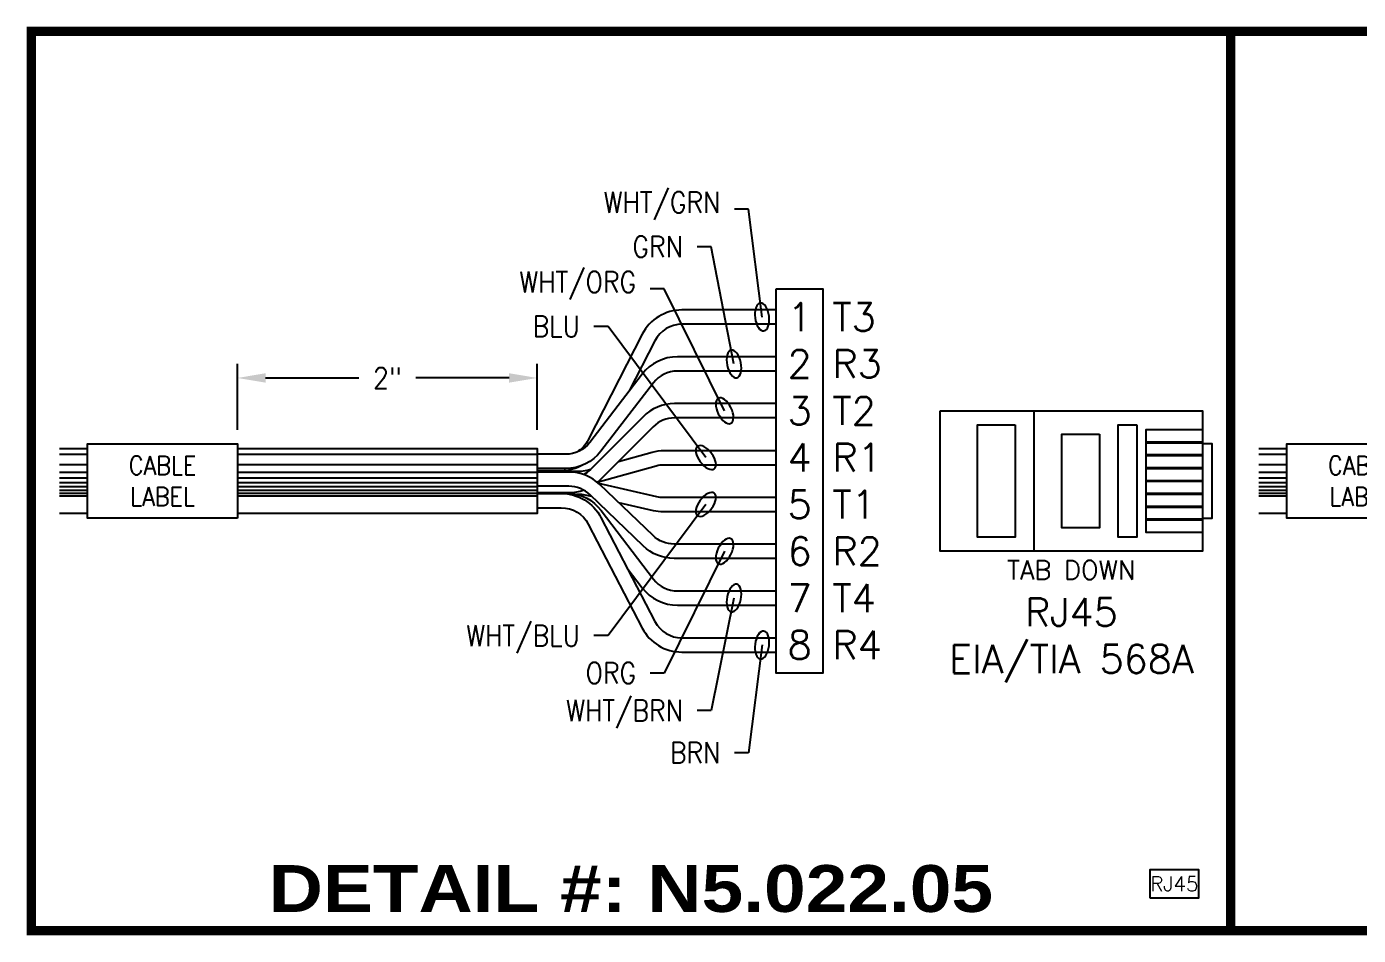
# Model space of a CAD drawing. Header units: inches. Extents: x 0 to 36.7, y 0 to 29.3.
# Drawn here: x 24.214 to 28.656, y 16.134 to 19.166 of the extents above; entities that cross this region are included whole.
import ezdxf
from ezdxf.enums import TextEntityAlignment as Align

# ---------------------------------------------------------------- set-up
doc = ezdxf.new("R2010")
doc.units = ezdxf.units.IN
doc.header["$MEASUREMENT"] = 0
for name, color, linetype in [('BLUE', 172, 'Continuous'), ('BROWN', 46, 'Continuous'), ('CABLE', 7, 'Continuous'), ('CONN', 7, 'Continuous'), ('CONN-TXT', 7, 'Continuous'), ('GREEN', 94, 'Continuous'), ('ORANGE', 30, 'Continuous'), ('WHITE-BLUE', 7, 'Continuous'), ('WHITE-BROWN', 7, 'Continuous'), ('WHITE-GREEN', 7, 'Continuous'), ('WHITE-ORANGE', 7, 'Continuous')]:
    doc.layers.add(name, color=color, linetype=linetype)
doc.styles.add('Arial Black', font='')
doc.styles.add('CONNECTOR', font='SIMPLEX.shx', dxfattribs={"width": 0.75, "height": 0.0625})
doc.styles.add('ROMANS', font='romans', dxfattribs={"width": 0.875})
doc.styles.get('Arial Black').set_extended_font_data('Arial Black')
doc.dimstyles.new('CONN2', dxfattribs={"dimscale": 0.75, "dimtxt": 0.09375, "dimasz": 0.125, "dimexe": 0.0625, "dimexo": 0.0625, "dimgap": 0.0625, "dimtad": 0, "dimdec": 3, "dimzin": 4, "dimdsep": 46, "dimtxsty": 'ROMANS', "dimcen": 0.0625, "dimadec": 0, "dimazin": 0, "dimtfac": 1, "dimtdec": 3, "dimtofl": 0, "dimtmove": 0, "dimatfit": 3, "dimfxl": 1, "dimtolj": 1, "dimtzin": 0, "dimarcsym": 0})

# ---------------------------------------------------------------- blocks, each defined once
blk = doc.blocks.new('RJ45')
at = {"layer": 'CONN'}
for points in [[(0, 0.2344), (0.875, 0.2344), (0.875, -0.2344), (0, -0.2344)], [(0.25, 0.1875), (0.25, -0.1875), (0.125, -0.1875), (0.125, 0.1875)], [(0.6562, 0.1875), (0.6562, -0.1875), (0.5938, -0.1875), (0.5938, 0.1875)], [(0.5312, 0.1562), (0.5312, -0.1562), (0.4062, -0.1562), (0.4062, 0.1562)]]:
    blk.add_lwpolyline(points, close=True, dxfattribs=at)
for points in [[(0.3125, 0.2344), (0.3125, -0.2344)], [(0.875, -0.1719), (0.6875, -0.1719), (0.6875, 0.1719), (0.875, 0.1719)], [(0.6875, 0.1719), (0.875, 0.1719)], [(0.875, 0.125), (0.9062, 0.125), (0.9062, -0.125), (0.875, -0.125)]]:
    blk.add_lwpolyline(points, dxfattribs=at)
at = {"layer": 'CONN', "const_width": 0.01}
for points in [[(0.6875, 0.1289), (0.875, 0.1289)], [(0.6875, 0.0859), (0.875, 0.0859)], [(0.6875, 0.043), (0.875, 0.043)], [(0.6875, 0), (0.875, 0)], [(0.6875, -0.043), (0.875, -0.043)], [(0.6875, -0.0859), (0.875, -0.0859)], [(0.6875, -0.1289), (0.875, -0.1289)]]:
    blk.add_lwpolyline(points, dxfattribs=at)
blk = doc.blocks.new('*D282')
at = {"layer": 'CONN-TXT', "color": 0, "lineweight": -2, "transparency": 16777216}
for p, q in [((0.6875, 1.6709), (0.6875, 1.8906)), ((1.6875, 1.6709), (1.6875, 1.8906)), ((0.7812, 1.8437), (1.0921, 1.8437)), ((1.5937, 1.8437), (1.2829, 1.8437))]:
    blk.add_line(p, q, dxfattribs=at)
at = {"layer": 'CONN-TXT', "color": 0, "transparency": 16777216}
for points in [[(0.7812, 1.8594), (0.7812, 1.8281), (0.6875, 1.8437)], [(1.5937, 1.8594), (1.5937, 1.8281), (1.6875, 1.8437)]]:
    blk.add_solid(points, dxfattribs=at)
at = {"layer": 'Defpoints', "color": 0, "transparency": 16777216}
for p in [(0.6875, 1.8437), (0.6875, 1.624), (1.6875, 1.624)]:
    blk.add_point(p, dxfattribs=at)
at = {"layer": 'CONN-TXT', "color": 0, "transparency": 16777216, "insert": (1.1875, 1.8437), "char_height": 0.07031, "attachment_point": 5, "style": 'ROMANS'}
blk.add_mtext('\\A1;2"', dxfattribs=at)
blk = doc.blocks.new('INPUT')
blk.add_lwpolyline([(-0.21875, -0.0625), (0, -0.0625), (0, 0.0625), (-0.21875, 0.0625)], close=True)
at = {"style": 'CONNECTOR', "width": 0.75}
blk.add_attdef('CONNECTOR', text='', height=0.0625, dxfattribs=at).set_placement((-0.109375, 0), align=Align.MIDDLE_CENTER)
blk = doc.blocks.new('ELLIPSE')
at = {"color": 0, "extrusion": (0, 0, -1)}
blk.add_ellipse((0, 0), major_axis=(1, 0), ratio=0.5, dxfattribs=at)
blk = doc.blocks.new('*D283')
at = {"layer": 'CONN-TXT', "color": 0, "lineweight": -2, "transparency": 16777216}
for p, q in [((0.6875, 1.6709), (0.6875, 1.8906)), ((1.6875, 1.6709), (1.6875, 1.8906)), ((0.7812, 1.8437), (1.0921, 1.8437)), ((1.5937, 1.8437), (1.2829, 1.8437))]:
    blk.add_line(p, q, dxfattribs=at)
at = {"layer": 'CONN-TXT', "color": 0, "transparency": 16777216}
for points in [[(0.7812, 1.8594), (0.7812, 1.8281), (0.6875, 1.8437)], [(1.5937, 1.8594), (1.5937, 1.8281), (1.6875, 1.8437)]]:
    blk.add_solid(points, dxfattribs=at)
at = {"layer": 'Defpoints', "color": 0, "transparency": 16777216}
for p in [(0.6875, 1.8437), (0.6875, 1.624), (1.6875, 1.624)]:
    blk.add_point(p, dxfattribs=at)
at = {"layer": 'CONN-TXT', "color": 0, "transparency": 16777216, "insert": (1.1875, 1.8437), "char_height": 0.07031, "attachment_point": 5, "style": 'ROMANS'}
blk.add_mtext('\\A1;2"', dxfattribs=at)
blk = doc.blocks.new('N5.022.07')
at = {"layer": 'CABLE'}
h = blk.add_hatch(dxfattribs=at)
h.set_pattern_fill('LOG', color=256, scale=0.2, angle=180, style=0, pattern_type=2)
h.set_pattern_definition([(180, (6e-15, 3), (-2e-17, -0.2), []), (180, (6e-15, 2.9398), (-2e-17, -0.2), []), (180, (6e-15, 2.90458), (-2e-17, -0.2), []), (180, (6e-15, 2.87959), (-2e-17, -0.2), []), (180, (6e-15, 2.8602), (-2e-17, -0.2), []), (180, (6e-15, 2.84437), (-2e-17, -0.2), []), (180, (6e-15, 2.83098), (-2e-17, -0.2), []), (180, (6e-15, 2.81938), (-2e-17, -0.2), []), (180, (6e-15, 2.80915), (-2e-17, -0.2), [])])
h.paths.add_polyline_path([(1.6875, 1.3916), (1.6875, 1.5), (0.6875, 1.5), (0.6875, 1.3916)])
h.paths.add_polyline_path([(1.6875, 1.5), (1.6875, 1.6084), (0.6875, 1.6084), (0.6875, 1.5)])
h.paths.add_polyline_path([(0.1875, 1.6084), (0.0938, 1.6084), (0.0938, 1.5), (0.1875, 1.5)])
h.paths.add_polyline_path([(0.1875, 1.5), (0.0938, 1.5), (0.0938, 1.3916), (0.1875, 1.3916)])
blk.add_lwpolyline([(2.4844, 2.1406), (2.6406, 2.1406), (2.6406, 0.8594), (2.4844, 0.8594)], close=True)
for points in [[(0.0938, 1.6084), (0.1875, 1.6084)], [(0.6875, 1.6084), (1.6875, 1.6084), (1.6875, 1.3916), (0.6875, 1.3916)], [(0.1875, 1.3916), (0.0938, 1.3916)]]:
    blk.add_lwpolyline(points)
at = {"layer": 'BLUE'}
for points in [[(1.9588, 1.5654), (2.071, 1.5965, -0.067614), (2.1107, 1.6019), (2.4844, 1.6019)], [(1.6875, 1.5327), (1.8268, 1.5327, 0.067614), (1.8538, 1.5364), (1.866, 1.5397)], [(1.8874, 1.4963), (2.0837, 1.5507, -0.067614), (2.1107, 1.5544), (2.4844, 1.5544)]]:
    blk.add_lwpolyline(points, format="xyb", dxfattribs=at)
at = {"layer": 'BROWN'}
for points in [[(1.6875, 1.4584), (1.7678, 1.4584, -0.279962), (1.8998, 1.3782), (2.0799, 1.0315, 0.279962), (2.1697, 0.9769), (2.4844, 0.9769)], [(1.6875, 1.4108), (1.7678, 1.4108, -0.279962), (1.8576, 1.3563), (2.0377, 1.0096, 0.279962), (2.1697, 0.9294), (2.4844, 0.9294)]]:
    blk.add_lwpolyline(points, format="xyb", dxfattribs=at)
at = {"layer": 'CABLE'}
blk.add_lwpolyline([(0.6875, 1.376), (0.1875, 1.376), (0.1875, 1.624), (0.6875, 1.624)], close=True, dxfattribs=at)
at = {"layer": 'CONN', "const_width": 0.0312}
blk.add_lwpolyline([(0, 0), (4, 0), (4, 3), (0, 3)], close=True, dxfattribs=at)
at = {"layer": 'GREEN'}
for points in [[(2.4844, 1.2894), (2.1441, 1.2894, -0.193857), (2.0739, 1.3177), (1.8965, 1.4883, 0.193857), (1.7934, 1.5298), (1.6875, 1.5298)], [(2.4844, 1.2419), (2.1441, 1.2419, -0.193857), (2.041, 1.2834), (1.8636, 1.454, 0.193857), (1.7934, 1.4823), (1.6875, 1.4823)]]:
    blk.add_lwpolyline(points, format="xyb", dxfattribs=at)
at = {"layer": 'ORANGE'}
for points in [[(2.4844, 1.9144), (2.1553, 1.9144, 0.232971), (2.0374, 1.8563), (1.8624, 1.6286, -0.232971), (1.7822, 1.5891), (1.6875, 1.5891)], [(2.4844, 1.8669), (2.1553, 1.8669, 0.232971), (2.0751, 1.8273), (1.9001, 1.5997, -0.232971), (1.7822, 1.5415), (1.6875, 1.5415)]]:
    blk.add_lwpolyline(points, format="xyb", dxfattribs=at)
at = {"layer": 'WHITE-BLUE'}
for points in [[(1.8915, 1.4929), (2.0852, 1.4482, 0.056714), (2.108, 1.4456), (2.4844, 1.4456)], [(1.819, 1.4557), (1.8295, 1.4557, -0.056714), (1.8523, 1.4532), (1.8683, 1.4495)], [(1.9585, 1.4287), (2.0745, 1.4019, 0.056714), (2.108, 1.3981), (2.4844, 1.3981)]]:
    blk.add_lwpolyline(points, format="xyb", dxfattribs=at)
at = {"layer": 'WHITE-BROWN'}
for points in [[(1.7928, 1.46, -0.21463), (1.9002, 1.402), (2.0751, 1.1729, 0.233744), (2.1556, 1.1331), (2.4844, 1.1331)], [(1.9876, 1.2092), (2.0373, 1.1441, 0.233744), (2.1556, 1.0856), (2.4844, 1.0856)]]:
    blk.add_lwpolyline(points, format="xyb", dxfattribs=at)
at = {"layer": 'WHITE-GREEN'}
for points in [[(2.4844, 1.7581), (2.1456, 1.7581, 0.199204), (2.0403, 1.7145), (1.8635, 1.5373, -0.064717), (1.8429, 1.5214, -0.064717)], [(2.4844, 1.7106), (2.1456, 1.7106, 0.199204), (2.074, 1.6809), (1.8972, 1.5037, -0.0202), (1.8884, 1.4956, -0.0202)], [(1.8432, 1.4692, -0.088318), (1.7919, 1.46), (1.6875, 1.46)]]:
    blk.add_lwpolyline(points, format="xyb", dxfattribs=at)
at = {"layer": 'WHITE-ORANGE'}
for points in [[(2.4844, 2.0706), (2.1702, 2.0706, 0.281648), (2.0378, 1.9896), (1.8574, 1.6368, -0.139741), (1.8196, 1.5963, -0.139741)], [(2.4844, 2.0231), (2.1702, 2.0231, 0.281648), (2.0801, 1.968), (1.9944, 1.8004)], [(1.8407, 1.5536, -0.129839), (1.7673, 1.5342), (1.6875, 1.5342)]]:
    blk.add_lwpolyline(points, format="xyb", dxfattribs=at)
at = {"layer": 'CONN'}
blk.add_blockref('RJ45', (3.0313, 1.5), dxfattribs=at)
ref = blk.add_blockref('INPUT', (3.8945, 0.1562), dxfattribs=dict(at, xscale=0.75, yscale=0.75, zscale=0.75))
ref.add_attrib('CONNECTOR', 'RJ45', dxfattribs={"layer": '0', "height": 0.04875, "style": 'CONNECTOR'}).set_placement((3.8125, 0.1562), align=Align.MIDDLE_CENTER)
at = {"layer": 'CABLE', "insert": (0.4375, 1.5), "char_height": 0.0625, "width": 0.5, "attachment_point": 5, "style": 'ROMANS'}
blk.add_mtext('CABLE\\PLABEL', dxfattribs=at)
at = {"layer": 'CONN-TXT', "style": 'ROMANS'}
for s, p in [('1', (2.5625, 2.0469)), ('2', (2.5625, 1.8906)), ('3', (2.5625, 1.7344)), ('4', (2.5625, 1.5781)), ('5', (2.5625, 1.4219)), ('6', (2.5625, 1.2656)), ('7', (2.5625, 1.1094)), ('8', (2.5625, 0.9531))]:
    blk.add_text(s, height=0.0938, dxfattribs=at).set_placement(p, align=Align.MIDDLE)
for s, p in [('T2', (2.6719, 2.0469)), ('R2', (2.6719, 1.8906)), ('T3', (2.6719, 1.7344)), ('R1', (2.6719, 1.5781)), ('T1', (2.6719, 1.4219)), ('R3', (2.6719, 1.2656)), ('T4', (2.6719, 1.1094)), ('R4', (2.6719, 0.9531))]:
    blk.add_text(s, height=0.09375, dxfattribs=at).set_placement(p, align=Align.MIDDLE_LEFT)
for s, height, p in [('TAB DOWN', 0.0625, (3.4688, 1.2344)), ('RJ45', 0.09375, (3.4688, 1.1094)), ('EIA/TIA 568B', 0.09375, (3.4688, 0.9531))]:
    blk.add_text(s, height=height, dxfattribs=at).set_placement(p, align=Align.TOP_CENTER)
at = {"layer": 'CONN-TXT', "style": 'Arial Black'}
blk.add_text('DETAIL #: N5.022.07', height=0.15625, dxfattribs=at).set_placement((2, 0.0156), align=Align.BOTTOM_CENTER)
at = {"layer": 'CONN-TXT', "char_height": 0.07031, "style": 'ROMANS'}
for s, insert, attachment_point in [('WHT/ORG', (2.2986, 2.3711), 9), ('ORG', (2.1736, 2.2461), 9), ('WHT/GRN', (2.0174, 2.1055), 9), ('BLU', (1.8299, 1.9805), 9), ('WHT/BLU', (1.8299, 1.0195), 3), ('GRN', (2.0174, 0.8945), 3), ('WHT/BRN', (2.1736, 0.7695), 3), ('BRN', (2.2986, 0.6289), 3)]:
    blk.add_mtext(s, dxfattribs=dict(at, insert=insert, attachment_point=attachment_point))
at = {"layer": 'CONN-TXT'}
dim = blk.add_linear_dim(base=(0.6875, 1.8437), p1=(1.6875, 1.624), p2=(0.6875, 1.624), text='2"', dimstyle='CONN2', dxfattribs=at)
dim.commit()
dim.dimension.update_dxf_attribs({"geometry": '*D282', "text_midpoint": (1.1875, 1.8437), "dimtype": 160})
for points in [[(2.4375, 2.0469), (2.3924, 2.4063), (2.3455, 2.4063)], [(2.3437, 1.8906), (2.2674, 2.2812), (2.2205, 2.2812)], [(2.3125, 1.7344), (2.1111, 2.1406), (2.0642, 2.1406)], [(2.25, 1.5781), (1.9236, 2.0156), (1.8767, 2.0156)], [(2.25, 1.4219), (1.9236, 0.9844), (1.8767, 0.9844)], [(2.3125, 1.2656), (2.1111, 0.8594), (2.0642, 0.8594)], [(2.3437, 1.1094), (2.2674, 0.7344), (2.2205, 0.7344)], [(2.4375, 0.9531), (2.3924, 0.5937), (2.3455, 0.5937)]]:
    blk.add_leader(points, dimstyle='CONN2', override={"dimasz": 0.0625, "dimldrblk": 'ELLIPSE'}, dxfattribs=at)
blk = doc.blocks.new('N5.022.05')
at = {"layer": 'CABLE'}
h = blk.add_hatch(dxfattribs=at)
h.set_pattern_fill('LOG', color=256, scale=0.2, angle=180, style=0, pattern_type=2)
h.set_pattern_definition([(180, (9e-15, 3), (-2e-17, -0.2), []), (180, (9e-15, 2.9398), (-2e-17, -0.2), []), (180, (9e-15, 2.90458), (-2e-17, -0.2), []), (180, (9e-15, 2.87959), (-2e-17, -0.2), []), (180, (9e-15, 2.8602), (-2e-17, -0.2), []), (180, (9e-15, 2.84437), (-2e-17, -0.2), []), (180, (9e-15, 2.83098), (-2e-17, -0.2), []), (180, (9e-15, 2.81938), (-2e-17, -0.2), []), (180, (9e-15, 2.80915), (-2e-17, -0.2), [])])
h.paths.add_polyline_path([(1.6875, 1.3916), (1.6875, 1.5), (0.6875, 1.5), (0.6875, 1.3916)])
h.paths.add_polyline_path([(1.6875, 1.5), (1.6875, 1.6084), (0.6875, 1.6084), (0.6875, 1.5)])
h.paths.add_polyline_path([(0.1875, 1.6084), (0.0938, 1.6084), (0.0938, 1.5), (0.1875, 1.5)])
h.paths.add_polyline_path([(0.1875, 1.5), (0.0938, 1.5), (0.0938, 1.3916), (0.1875, 1.3916)])
blk.add_lwpolyline([(2.4844, 2.1406), (2.6406, 2.1406), (2.6406, 0.8594), (2.4844, 0.8594)], close=True)
for points in [[(0.0938, 1.6084), (0.1875, 1.6084)], [(0.6875, 1.6084), (1.6875, 1.6084), (1.6875, 1.3916), (0.6875, 1.3916)], [(0.1875, 1.3916), (0.0938, 1.3916)]]:
    blk.add_lwpolyline(points)
at = {"layer": 'BLUE'}
for points in [[(1.9588, 1.5654), (2.071, 1.5965, -0.067614), (2.1107, 1.6019), (2.4844, 1.6019)], [(1.6875, 1.5327), (1.8268, 1.5327, 0.067614), (1.8538, 1.5364), (1.866, 1.5397)], [(1.8874, 1.4963), (2.0837, 1.5507, -0.067614), (2.1107, 1.5544), (2.4844, 1.5544)]]:
    blk.add_lwpolyline(points, format="xyb", dxfattribs=at)
at = {"layer": 'BROWN'}
for points in [[(1.6875, 1.4584), (1.7678, 1.4584, -0.279962), (1.8998, 1.3782), (2.0799, 1.0315, 0.279962), (2.1697, 0.9769), (2.4844, 0.9769)], [(1.6875, 1.4108), (1.7678, 1.4108, -0.279962), (1.8576, 1.3563), (2.0377, 1.0096, 0.279962), (2.1697, 0.9294), (2.4844, 0.9294)]]:
    blk.add_lwpolyline(points, format="xyb", dxfattribs=at)
at = {"layer": 'CABLE'}
blk.add_lwpolyline([(0.6875, 1.376), (0.1875, 1.376), (0.1875, 1.624), (0.6875, 1.624)], close=True, dxfattribs=at)
at = {"layer": 'CONN', "const_width": 0.0312}
blk.add_lwpolyline([(0, 0), (4, 0), (4, 3), (0, 3)], close=True, dxfattribs=at)
at = {"layer": 'GREEN'}
for points in [[(2.4844, 1.9144), (2.1553, 1.9144, 0.232971), (2.0374, 1.8563), (1.8624, 1.6286, -0.232971), (1.7822, 1.5891), (1.6875, 1.5891)], [(2.4844, 1.8669), (2.1553, 1.8669, 0.232971), (2.0751, 1.8273), (1.9001, 1.5997, -0.232971), (1.7822, 1.5415), (1.6875, 1.5415)]]:
    blk.add_lwpolyline(points, format="xyb", dxfattribs=at)
at = {"layer": 'ORANGE'}
for points in [[(2.4844, 1.2894), (2.1441, 1.2894, -0.193857), (2.0739, 1.3177), (1.8965, 1.4883, 0.193857), (1.7934, 1.5298), (1.6875, 1.5298)], [(2.4844, 1.2419), (2.1441, 1.2419, -0.193857), (2.041, 1.2834), (1.8636, 1.454, 0.193857), (1.7934, 1.4823), (1.6875, 1.4823)]]:
    blk.add_lwpolyline(points, format="xyb", dxfattribs=at)
at = {"layer": 'WHITE-BLUE'}
for points in [[(1.8915, 1.4929), (2.0852, 1.4482, 0.056714), (2.108, 1.4456), (2.4844, 1.4456)], [(1.819, 1.4557), (1.8295, 1.4557, -0.056714), (1.8523, 1.4532), (1.8683, 1.4495)], [(1.9585, 1.4287), (2.0745, 1.4019, 0.056714), (2.108, 1.3981), (2.4844, 1.3981)]]:
    blk.add_lwpolyline(points, format="xyb", dxfattribs=at)
at = {"layer": 'WHITE-BROWN'}
for points in [[(1.7928, 1.46, -0.21463), (1.9002, 1.402), (2.0751, 1.1729, 0.233744), (2.1556, 1.1331), (2.4844, 1.1331)], [(1.9876, 1.2092), (2.0373, 1.1441, 0.233744), (2.1556, 1.0856), (2.4844, 1.0856)]]:
    blk.add_lwpolyline(points, format="xyb", dxfattribs=at)
at = {"layer": 'WHITE-GREEN'}
for points in [[(2.4844, 2.0706), (2.1702, 2.0706, 0.281648), (2.0378, 1.9896), (1.8574, 1.6368, -0.139741), (1.8196, 1.5963, -0.139741)], [(2.4844, 2.0231), (2.1702, 2.0231, 0.281648), (2.0801, 1.968), (1.9944, 1.8004)], [(1.8407, 1.5536, -0.129839), (1.7673, 1.5342), (1.6875, 1.5342)]]:
    blk.add_lwpolyline(points, format="xyb", dxfattribs=at)
at = {"layer": 'WHITE-ORANGE'}
for points in [[(2.4844, 1.7581), (2.1456, 1.7581, 0.199204), (2.0403, 1.7145), (1.8635, 1.5373, -0.064717), (1.8429, 1.5214, -0.064717)], [(2.4844, 1.7106), (2.1456, 1.7106, 0.199204), (2.074, 1.6809), (1.8972, 1.5037, -0.0202), (1.8884, 1.4956, -0.0202)], [(1.8432, 1.4692, -0.088318), (1.7919, 1.46), (1.6875, 1.46)]]:
    blk.add_lwpolyline(points, format="xyb", dxfattribs=at)
at = {"layer": 'CONN'}
blk.add_blockref('RJ45', (3.0313, 1.5), dxfattribs=at)
ref = blk.add_blockref('INPUT', (3.8945, 0.1562), dxfattribs=dict(at, xscale=0.75, yscale=0.75, zscale=0.75))
ref.add_attrib('CONNECTOR', 'RJ45', dxfattribs={"layer": '0', "height": 0.04875, "style": 'CONNECTOR'}).set_placement((3.8125, 0.1562), align=Align.MIDDLE_CENTER)
at = {"layer": 'CABLE', "insert": (0.4375, 1.5), "char_height": 0.0625, "width": 0.5, "attachment_point": 5, "style": 'ROMANS'}
blk.add_mtext('CABLE\\PLABEL', dxfattribs=at)
at = {"layer": 'CONN-TXT', "style": 'ROMANS'}
for s, p in [('1', (2.5625, 2.0469)), ('2', (2.5625, 1.8906)), ('3', (2.5625, 1.7344)), ('4', (2.5625, 1.5781)), ('5', (2.5625, 1.4219)), ('6', (2.5625, 1.2656)), ('7', (2.5625, 1.1094)), ('8', (2.5625, 0.9531))]:
    blk.add_text(s, height=0.0938, dxfattribs=at).set_placement(p, align=Align.MIDDLE)
for s, p in [('T3', (2.6719, 2.0469)), ('R3', (2.6719, 1.8906)), ('T2', (2.6719, 1.7344)), ('R1', (2.6719, 1.5781)), ('T1', (2.6719, 1.4219)), ('R2', (2.6719, 1.2656)), ('T4', (2.6719, 1.1094)), ('R4', (2.6719, 0.9531))]:
    blk.add_text(s, height=0.09375, dxfattribs=at).set_placement(p, align=Align.MIDDLE_LEFT)
for s, height, p in [('TAB DOWN', 0.0625, (3.4688, 1.2344)), ('RJ45', 0.09375, (3.4688, 1.1094)), ('EIA/TIA 568A', 0.09375, (3.4688, 0.9531))]:
    blk.add_text(s, height=height, dxfattribs=at).set_placement(p, align=Align.TOP_CENTER)
at = {"layer": 'CONN-TXT', "style": 'Arial Black'}
blk.add_text('DETAIL #: N5.022.05', height=0.15625, dxfattribs=at).set_placement((2, 0.0156), align=Align.BOTTOM_CENTER)
at = {"layer": 'CONN-TXT', "char_height": 0.07031, "style": 'ROMANS'}
for s, insert, attachment_point in [('WHT/GRN', (2.2986, 2.3711), 9), ('GRN', (2.1736, 2.2461), 9), ('WHT/ORG', (2.0174, 2.1055), 9), ('BLU', (1.8299, 1.9805), 9), ('WHT/BLU', (1.8299, 1.0195), 3), ('ORG', (2.0174, 0.8945), 3), ('WHT/BRN', (2.1736, 0.7695), 3), ('BRN', (2.2986, 0.6289), 3)]:
    blk.add_mtext(s, dxfattribs=dict(at, insert=insert, attachment_point=attachment_point))
at = {"layer": 'CONN-TXT'}
dim = blk.add_linear_dim(base=(0.6875, 1.8437), p1=(1.6875, 1.624), p2=(0.6875, 1.624), text='2"', dimstyle='CONN2', dxfattribs=at)
dim.commit()
dim.dimension.update_dxf_attribs({"geometry": '*D283', "text_midpoint": (1.1875, 1.8437), "dimtype": 160})
for points in [[(2.4375, 2.0469), (2.3924, 2.4063), (2.3455, 2.4063)], [(2.3437, 1.8906), (2.2674, 2.2812), (2.2205, 2.2812)], [(2.3125, 1.7344), (2.1111, 2.1406), (2.0642, 2.1406)], [(2.25, 1.5781), (1.9236, 2.0156), (1.8767, 2.0156)], [(2.25, 1.4219), (1.9236, 0.9844), (1.8767, 0.9844)], [(2.3125, 1.2656), (2.1111, 0.8594), (2.0642, 0.8594)], [(2.3437, 1.1094), (2.2674, 0.7344), (2.2205, 0.7344)], [(2.4375, 0.9531), (2.3924, 0.5937), (2.3455, 0.5937)]]:
    blk.add_leader(points, dimstyle='CONN2', override={"dimasz": 0.0625, "dimldrblk": 'ELLIPSE'}, dxfattribs=at)

msp = doc.modelspace()

# ---------------------------------------------------------------- block references
for name, p in [('N5.022.05', (24.23, 16.15)), ('N5.022.07', (28.23, 16.15))]:
    msp.add_blockref(name, p)

doc.saveas('drawing.dxf')
